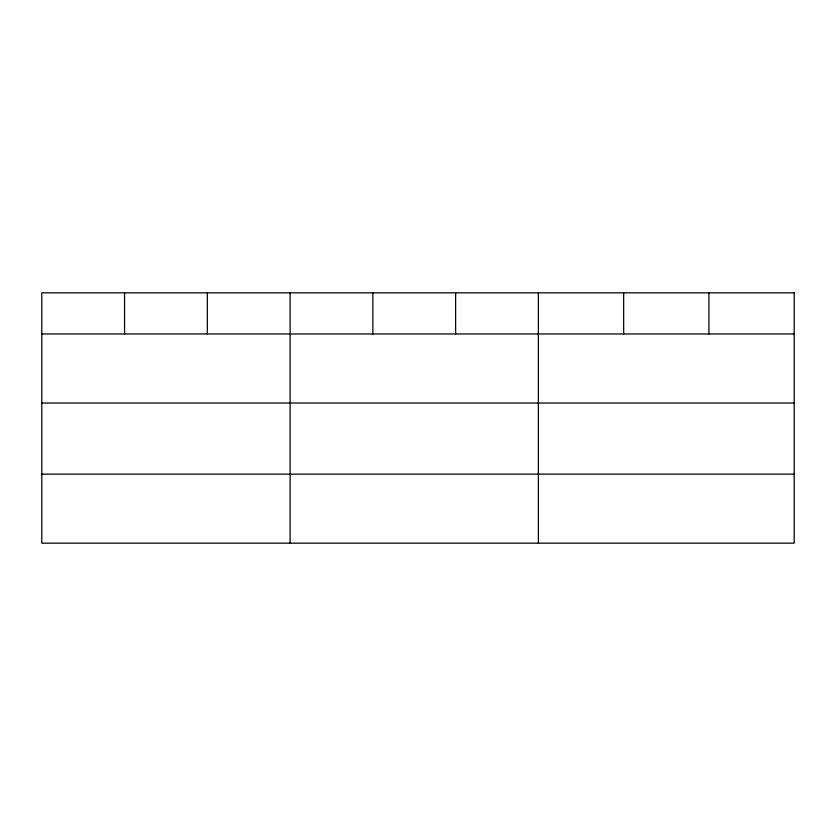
<?xml version="1.0" encoding="UTF-8"?>
<svg xmlns="http://www.w3.org/2000/svg" width="836" height="836" viewBox="0 0 836 836"><rect width="100%" height="100%" fill="white"/><g stroke="black" fill="none" stroke-linecap="round" stroke-linejoin="round"><path stroke-width="1.25" d="M41.8 333.982L794.2 333.982M41.8 403.015L794.2 403.015M41.8 474.137L794.2 474.137M708.928 292.84L708.928 333.982M623.656 292.84L623.656 333.982M538.384 292.84L538.384 543.16M455.62 292.84L455.62 333.982M372.856 292.84L372.856 333.982M290.092 292.84L290.092 543.16M207.328 292.84L207.328 333.982M124.564 292.84L124.564 333.982M794.2 292.84L41.8 292.84L41.8 543.16L794.2 543.16L794.2 292.84"/></g></svg>
